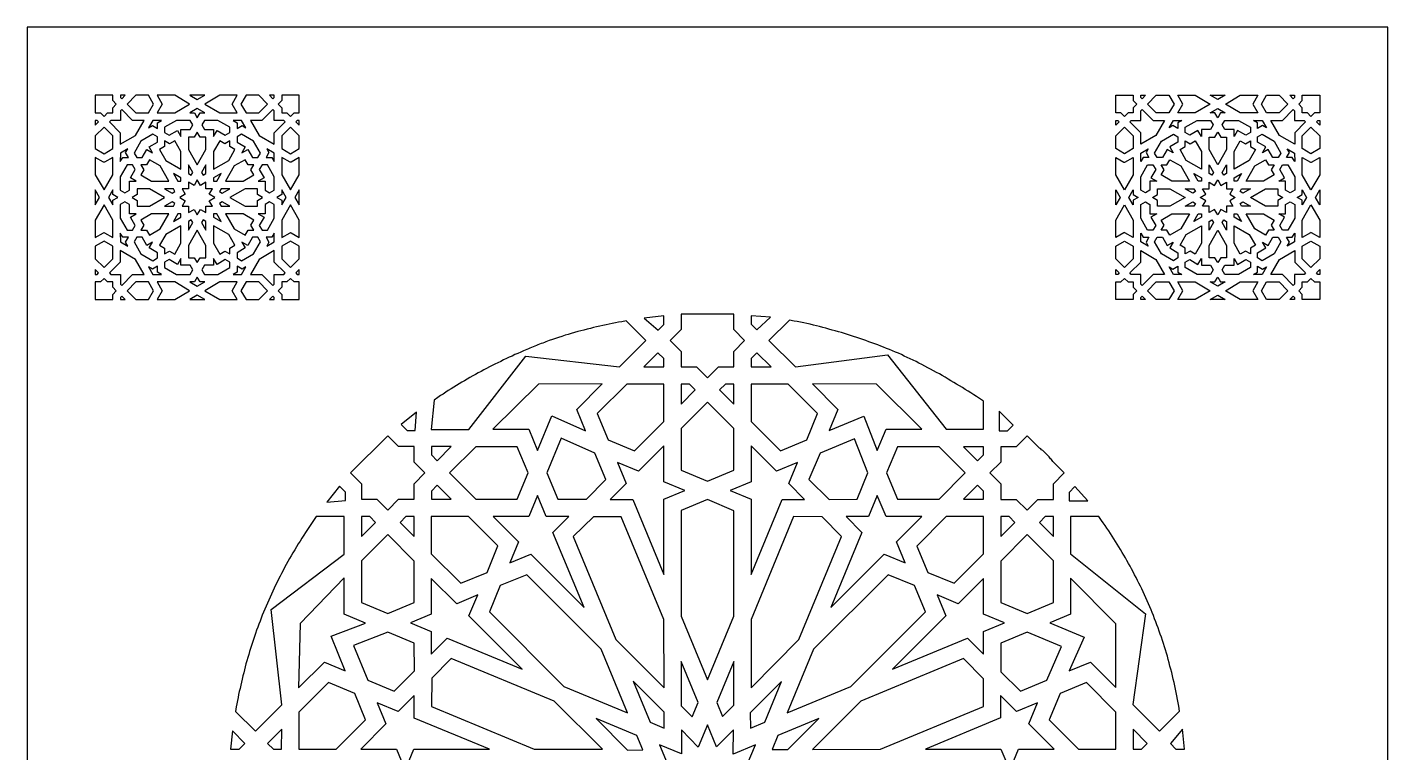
# Model space of a CAD drawing. Extents: x -500 to 500, y -1000 to 1000.
# Drawn here: x -500 to 500, y 467 to 1000 of the extents above; entities that cross this region are included whole.
import ezdxf

# ---------------------------------------------------------------- set-up
doc = ezdxf.new("R2010")
doc.units = 0
doc.layers.add('LAYER_1', color=18, linetype='CONTINUOUS')

msp = doc.modelspace()

# ---------------------------------------------------------------- linework, layer by layer
at = {"layer": 'LAYER_1'}
for points in [[(-500, -1000), (500, -1000), (500, 1000), (-500, 1000)], [(-391.6, 950), (-404.4, 950), (-400.7, 943.6), (-404.4, 937.1), (-391.6, 937.1), (-380.6, 943.5), (-380.6, 943.5), (-380.6, 943.6)], [(-369.4, 943.6), (-369.4, 943.6), (-369.4, 943.5), (-358.4, 937.1), (-345.6, 937.1), (-349.3, 943.6), (-345.6, 950), (-358.4, 950)], [(369.4, 943.6), (369.4, 943.6), (369.4, 943.5), (358.4, 937.1), (345.6, 937.1), (349.3, 943.6), (345.6, 950), (358.4, 950)], [(391.6, 950), (404.4, 950), (400.7, 943.6), (404.4, 937.1), (391.6, 937.1), (380.6, 943.5), (380.6, 943.5), (380.6, 943.6)], [(-450, 940.9), (-450, 940.8), (-450, 937.1), (-446.2, 937.1), (-443.5, 934.5), (-440.9, 937.1), (-437.1, 937.1), (-437.1, 940.9), (-434.5, 943.6), (-437.1, 946.2), (-437.1, 950), (-440.9, 950), (-446.2, 950), (-450, 950), (-450, 946.3), (-450, 946.2), (-450, 943.6)], [(-430.5, 947.5), (-428, 950), (-431.5, 950), (-431.5, 948.5)], [(-410.9, 950), (-420.2, 950), (-426.6, 943.6), (-420.2, 937.1), (-410.9, 937.1), (-407.1, 943.6)], [(-379.1, 950), (-380.5, 950), (-375, 946.8), (-369.5, 950), (-370.9, 950)], [(-369.5, 937.1), (-375, 940.3), (-380.5, 937.1), (-377.1, 937.1), (-375, 933.5), (-372.9, 937.1)], [(-323.4, 943.6), (-329.8, 950), (-339.1, 950), (-342.9, 943.6), (-339.1, 937.1), (-329.8, 937.1)], [(-318.5, 948.5), (-318.5, 950), (-322, 950), (-319.5, 947.5)], [(-309.1, 950), (-312.9, 950), (-312.9, 946.2), (-315.5, 943.6), (-312.9, 940.9), (-312.9, 937.1), (-309.1, 937.1), (-306.5, 934.5), (-303.8, 937.1), (-300, 937.1), (-300, 940.8), (-300, 940.9), (-300, 943.6), (-300, 946.2), (-300, 946.3), (-300, 950), (-303.8, 950)], [(309.1, 950), (312.9, 950), (312.9, 946.2), (315.5, 943.6), (312.9, 940.9), (312.9, 937.1), (309.1, 937.1), (306.5, 934.5), (303.8, 937.1), (300, 937.1), (300, 940.8), (300, 940.9), (300, 943.6), (300, 946.2), (300, 946.3), (300, 950), (303.8, 950)], [(318.5, 948.5), (318.5, 950), (322, 950), (319.5, 947.5)], [(323.4, 943.6), (329.8, 950), (339.1, 950), (342.9, 943.6), (339.1, 937.1), (329.8, 937.1)], [(379.1, 950), (380.5, 950), (375, 946.8), (369.5, 950), (370.9, 950)], [(369.5, 937.1), (375, 940.3), (380.5, 937.1), (377.1, 937.1), (375, 933.5), (372.9, 937.1)], [(410.9, 950), (420.2, 950), (426.6, 943.6), (420.2, 937.1), (410.9, 937.1), (407.1, 943.6)], [(430.5, 947.5), (428, 950), (431.5, 950), (431.5, 948.5)], [(450, 940.9), (450, 940.8), (450, 937.1), (446.2, 937.1), (443.5, 934.5), (440.9, 937.1), (437.1, 937.1), (437.1, 940.9), (434.5, 943.6), (437.1, 946.2), (437.1, 950), (440.9, 950), (446.2, 950), (450, 950), (450, 946.3), (450, 946.2), (450, 943.6)], [(-448.5, 931.5), (-450, 931.5), (-450, 928), (-447.5, 930.5)], [(-438.6, 931.5), (-439.6, 930.5), (-431.6, 922.5), (-431.6, 914.1), (-420.5, 920.5), (-414.1, 931.6), (-422.5, 931.6), (-430.5, 939.6), (-431.5, 938.6), (-431.5, 931.5)], [(-407.9, 927.7), (-404.2, 925.6), (-404.2, 929.8), (-401.3, 931.6), (-407.6, 931.5), (-410.8, 926.1)], [(-399, 926.5), (-399, 922.6), (-395.6, 920.6), (-389.5, 924.2), (-387, 919.8), (-387, 924.8), (-380.3, 924.8), (-378.3, 928.2), (-380.3, 931.6), (-390.2, 931.6)], [(-369.7, 931.6), (-371.7, 928.2), (-369.7, 924.8), (-363, 924.8), (-363, 919.8), (-360.5, 924.2), (-354.4, 920.6), (-351, 922.6), (-351, 926.5), (-359.8, 931.6)], [(-348.7, 931.6), (-345.8, 929.8), (-345.8, 925.6), (-342.1, 927.7), (-339.2, 926.1), (-342.4, 931.5)], [(-318.5, 931.5), (-318.5, 938.6), (-319.5, 939.6), (-327.5, 931.6), (-335.9, 931.6), (-329.5, 920.5), (-318.4, 914.1), (-318.4, 922.5), (-310.4, 930.5), (-311.4, 931.5)], [(-301.5, 931.5), (-302.5, 930.5), (-300, 928), (-300, 931.5)], [(301.5, 931.5), (302.5, 930.5), (300, 928), (300, 931.5)], [(318.5, 931.5), (318.5, 938.6), (319.5, 939.6), (327.5, 931.6), (335.9, 931.6), (329.5, 920.5), (318.4, 914.1), (318.4, 922.5), (310.4, 930.5), (311.4, 931.5)], [(348.7, 931.6), (345.8, 929.8), (345.8, 925.6), (342.1, 927.7), (339.2, 926.1), (342.4, 931.5)], [(369.7, 931.6), (371.7, 928.2), (369.7, 924.8), (363, 924.8), (363, 919.8), (360.5, 924.2), (354.4, 920.6), (351, 922.6), (351, 926.5), (359.8, 931.6)], [(399, 926.5), (399, 922.6), (395.6, 920.6), (389.5, 924.2), (387, 919.8), (387, 924.8), (380.3, 924.8), (378.3, 928.2), (380.3, 931.6), (390.2, 931.6)], [(407.9, 927.7), (404.2, 925.6), (404.2, 929.8), (401.3, 931.6), (407.6, 931.5), (410.8, 926.1)], [(438.6, 931.5), (439.6, 930.5), (431.6, 922.5), (431.6, 914.1), (420.5, 920.5), (414.1, 931.6), (422.5, 931.6), (430.5, 939.6), (431.5, 938.6), (431.5, 931.5)], [(448.5, 931.5), (450, 931.5), (450, 928), (447.5, 930.5)], [(-450, 920.2), (-450, 910.9), (-443.5, 907.1), (-437.1, 910.9), (-437.1, 920.2), (-443.5, 926.6)], [(-421.5, 907.6), (-419.5, 904.2), (-415.6, 904.2), (-412.1, 910.3), (-407.8, 907.8), (-410.3, 912.1), (-404.2, 915.6), (-404.2, 919.5), (-407.6, 921.5), (-416.4, 916.4)], [(-377.2, 919.3), (-381.4, 919.3), (-381.4, 910.2), (-375, 899), (-368.6, 910.2), (-368.6, 919.3), (-372.8, 919.3), (-375, 922.9)], [(-328.5, 907.6), (-333.6, 916.4), (-342.4, 921.5), (-345.8, 919.5), (-345.8, 915.6), (-339.7, 912.1), (-342.2, 907.8), (-337.9, 910.3), (-334.4, 904.2), (-330.5, 904.2)], [(-306.5, 907.1), (-300, 910.9), (-300, 920.2), (-306.5, 926.6), (-312.9, 920.2), (-312.9, 910.9)], [(306.5, 907.1), (300, 910.9), (300, 920.2), (306.5, 926.6), (312.9, 920.2), (312.9, 910.9)], [(328.5, 907.6), (333.6, 916.4), (342.4, 921.5), (345.8, 919.5), (345.8, 915.6), (339.7, 912.1), (342.2, 907.8), (337.9, 910.3), (334.4, 904.2), (330.5, 904.2)], [(377.2, 919.3), (381.4, 919.3), (381.4, 910.2), (375, 899), (368.6, 910.2), (368.6, 919.3), (372.8, 919.3), (375, 922.9)], [(421.5, 907.6), (419.5, 904.2), (415.6, 904.2), (412.1, 910.3), (407.8, 907.8), (410.3, 912.1), (404.2, 915.6), (404.2, 919.5), (407.6, 921.5), (416.4, 916.4)], [(450, 920.2), (450, 910.9), (443.5, 907.1), (437.1, 910.9), (437.1, 920.2), (443.5, 926.6)], [(-431.5, 907.6), (-431.6, 901.3), (-429.8, 904.2), (-425.6, 904.2), (-427.7, 907.9), (-426.1, 910.8)], [(-387, 908.7), (-391.6, 916.6), (-395.3, 914.4), (-399, 916.5), (-399, 912.3), (-402.7, 910.1), (-398.2, 902.2), (-387, 895.8)], [(-363, 895.8), (-351.8, 902.2), (-347.3, 910.1), (-351, 912.3), (-351, 916.5), (-354.7, 914.4), (-358.4, 916.6), (-363, 908.7)], [(-320.2, 904.2), (-318.4, 901.3), (-318.5, 907.6), (-323.9, 910.8), (-322.3, 907.9), (-324.4, 904.2)], [(320.2, 904.2), (318.4, 901.3), (318.5, 907.6), (323.9, 910.8), (322.3, 907.9), (324.4, 904.2)], [(363, 895.8), (351.8, 902.2), (347.3, 910.1), (351, 912.3), (351, 916.5), (354.7, 914.4), (358.4, 916.6), (363, 908.7)], [(387, 908.7), (391.6, 916.6), (395.3, 914.4), (399, 916.5), (399, 912.3), (402.7, 910.1), (398.2, 902.2), (387, 895.8)], [(431.5, 907.6), (431.6, 901.3), (429.8, 904.2), (425.6, 904.2), (427.7, 907.9), (426.1, 910.8)], [(-437.1, 891.6), (-437.1, 904.4), (-443.2, 900.9), (-443.5, 900.8), (-443.9, 900.9), (-450, 904.4), (-450, 891.6), (-443.5, 880.5)], [(-410.1, 902.7), (-412.3, 899), (-416.5, 899), (-414.4, 895.3), (-416.6, 891.6), (-408.7, 887), (-395.8, 887), (-402.2, 898.2)], [(-347.8, 898.2), (-354.2, 887), (-341.3, 887), (-333.4, 891.6), (-335.6, 895.3), (-333.5, 899), (-337.7, 899), (-339.9, 902.7)], [(-300, 904.4), (-306.1, 900.9), (-306.5, 900.8), (-306.8, 900.9), (-312.9, 904.4), (-312.9, 891.6), (-306.5, 880.5), (-300, 891.6)], [(300, 904.4), (306.1, 900.9), (306.5, 900.8), (306.8, 900.9), (312.9, 904.4), (312.9, 891.6), (306.5, 880.5), (300, 891.6)], [(347.8, 898.2), (354.2, 887), (341.3, 887), (333.4, 891.6), (335.6, 895.3), (333.5, 899), (337.7, 899), (339.9, 902.7)], [(410.1, 902.7), (412.3, 899), (416.5, 899), (414.4, 895.3), (416.6, 891.6), (408.7, 887), (395.8, 887), (402.2, 898.2)], [(437.1, 891.6), (437.1, 904.4), (443.2, 900.9), (443.5, 900.8), (443.9, 900.9), (450, 904.4), (450, 891.6), (443.5, 880.5)], [(-424.8, 887), (-419.8, 887), (-424.2, 889.5), (-420.6, 895.6), (-422.6, 899), (-426.5, 899), (-431.6, 890.2), (-431.6, 880.3), (-428.2, 878.3), (-424.8, 880.3)], [(-387, 887), (-387, 889.4), (-392.6, 892.6), (-389.4, 887)], [(-379.4, 891.4), (-378.2, 893.4), (-381.4, 899), (-381.4, 892.6)], [(-370.6, 891.4), (-368.6, 892.6), (-368.6, 899), (-371.8, 893.4)], [(-363, 887), (-360.6, 887), (-357.4, 892.6), (-363, 889.4)], [(-323.5, 899), (-327.4, 899), (-329.4, 895.6), (-325.8, 889.5), (-330.2, 887), (-325.2, 887), (-325.2, 880.3), (-321.8, 878.3), (-318.4, 880.3), (-318.4, 890.2)], [(323.5, 899), (327.4, 899), (329.4, 895.6), (325.8, 889.5), (330.2, 887), (325.2, 887), (325.2, 880.3), (321.8, 878.3), (318.4, 880.3), (318.4, 890.2)], [(363, 887), (360.6, 887), (357.4, 892.6), (363, 889.4)], [(370.6, 891.4), (368.6, 892.6), (368.6, 899), (371.8, 893.4)], [(379.4, 891.4), (378.2, 893.4), (381.4, 899), (381.4, 892.6)], [(387, 887), (387, 889.4), (392.6, 892.6), (389.4, 887)], [(424.8, 887), (419.8, 887), (424.2, 889.5), (420.6, 895.6), (422.6, 899), (426.5, 899), (431.6, 890.2), (431.6, 880.3), (428.2, 878.3), (424.8, 880.3)], [(-450, 880.5), (-450, 877.2), (-450, 877.1), (-450, 875), (-450, 872.9), (-450, 872.8), (-450, 869.5), (-446.8, 875)], [(-437.1, 877.1), (-437.1, 880.5), (-440.3, 875), (-437.1, 869.5), (-437.1, 872.9), (-433.5, 875)], [(-410.2, 868.6), (-399, 875), (-410.2, 881.4), (-419.3, 881.4), (-419.3, 877.2), (-422.9, 875), (-419.3, 872.8), (-419.3, 868.6)], [(-399, 881.4), (-393.4, 878.2), (-391.4, 879.4), (-392.6, 881.4)], [(-368.6, 881.4), (-368.6, 886.2), (-372.6, 883.8), (-375, 887.9), (-377.4, 883.8), (-381.4, 886.2), (-381.4, 881.4), (-386.2, 881.4), (-383.8, 877.4), (-387.9, 875), (-383.8, 872.6), (-386.2, 868.6), (-381.4, 868.6), (-381.4, 863.8), (-377.4, 866.2), (-375, 862.1), (-372.6, 866.2), (-368.6, 863.8), (-368.6, 868.6), (-363.8, 868.6), (-366.2, 872.6), (-362.1, 875), (-366.2, 877.4), (-363.8, 881.4)], [(-358.6, 879.4), (-356.6, 878.2), (-351, 881.4), (-357.4, 881.4)], [(-339.8, 881.4), (-351, 875), (-339.8, 868.6), (-330.7, 868.6), (-330.7, 872.8), (-327.1, 875), (-330.7, 877.2), (-330.7, 881.4)], [(-312.9, 880.5), (-312.9, 877.1), (-316.5, 875), (-312.9, 872.9), (-312.9, 869.5), (-309.7, 875)], [(-300, 869.5), (-300, 872.8), (-300, 872.9), (-300, 875), (-300, 877.1), (-300, 877.2), (-300, 880.5), (-303.2, 875)], [(300, 869.5), (300, 872.8), (300, 872.9), (300, 875), (300, 877.1), (300, 877.2), (300, 880.5), (303.2, 875)], [(312.9, 880.5), (312.9, 877.1), (316.5, 875), (312.9, 872.9), (312.9, 869.5), (309.7, 875)], [(339.8, 881.4), (351, 875), (339.8, 868.6), (330.7, 868.6), (330.7, 872.8), (327.1, 875), (330.7, 877.2), (330.7, 881.4)], [(358.6, 879.4), (356.6, 878.2), (351, 881.4), (357.4, 881.4)], [(368.6, 881.4), (368.6, 886.2), (372.6, 883.8), (375, 887.9), (377.4, 883.8), (381.4, 886.2), (381.4, 881.4), (386.2, 881.4), (383.8, 877.4), (387.9, 875), (383.8, 872.6), (386.2, 868.6), (381.4, 868.6), (381.4, 863.8), (377.4, 866.2), (375, 862.1), (372.6, 866.2), (368.6, 863.8), (368.6, 868.6), (363.8, 868.6), (366.2, 872.6), (362.1, 875), (366.2, 877.4), (363.8, 881.4)], [(399, 881.4), (393.4, 878.2), (391.4, 879.4), (392.6, 881.4)], [(410.2, 868.6), (399, 875), (410.2, 881.4), (419.3, 881.4), (419.3, 877.2), (422.9, 875), (419.3, 872.8), (419.3, 868.6)], [(437.1, 877.1), (437.1, 880.5), (440.3, 875), (437.1, 869.5), (437.1, 872.9), (433.5, 875)], [(450, 880.5), (450, 877.2), (450, 877.1), (450, 875), (450, 872.9), (450, 872.8), (450, 869.5), (446.8, 875)], [(-422.6, 851), (-420.6, 854.4), (-424.2, 860.5), (-419.8, 863), (-424.8, 863), (-424.8, 869.7), (-428.2, 871.7), (-431.6, 869.7), (-431.6, 859.8), (-426.5, 851)], [(-392.6, 868.6), (-391.4, 870.6), (-393.4, 871.8), (-399, 868.6)], [(-356.6, 871.8), (-358.6, 870.6), (-357.4, 868.6), (-351, 868.6)], [(-329.4, 854.4), (-327.4, 851), (-323.5, 851), (-318.4, 859.8), (-318.4, 869.7), (-321.8, 871.7), (-325.2, 869.7), (-325.2, 863), (-330.2, 863), (-325.8, 860.5)], [(329.4, 854.4), (327.4, 851), (323.5, 851), (318.4, 859.8), (318.4, 869.7), (321.8, 871.7), (325.2, 869.7), (325.2, 863), (330.2, 863), (325.8, 860.5)], [(356.6, 871.8), (358.6, 870.6), (357.4, 868.6), (351, 868.6)], [(392.6, 868.6), (391.4, 870.6), (393.4, 871.8), (399, 868.6)], [(422.6, 851), (420.6, 854.4), (424.2, 860.5), (419.8, 863), (424.8, 863), (424.8, 869.7), (428.2, 871.7), (431.6, 869.7), (431.6, 859.8), (426.5, 851)], [(-443.5, 869.5), (-450, 858.4), (-450, 845.6), (-443.9, 849.1), (-443.5, 849.2), (-443.2, 849.1), (-437.1, 845.6), (-437.1, 858.4)], [(-402.2, 851.8), (-395.8, 863), (-408.7, 863), (-416.6, 858.4), (-414.4, 854.7), (-416.5, 851), (-412.3, 851), (-410.1, 847.3)], [(-392.6, 857.4), (-387, 860.6), (-387, 863), (-389.4, 863)], [(-363, 863), (-363, 860.6), (-357.4, 857.4), (-360.6, 863)], [(-333.4, 858.4), (-341.3, 863), (-354.2, 863), (-347.8, 851.8), (-339.9, 847.3), (-337.7, 851), (-333.5, 851), (-335.6, 854.7)], [(-306.1, 849.1), (-300, 845.6), (-300, 858.4), (-306.5, 869.5), (-312.9, 858.4), (-312.9, 845.6), (-306.8, 849.1), (-306.5, 849.2)], [(306.1, 849.1), (300, 845.6), (300, 858.4), (306.5, 869.5), (312.9, 858.4), (312.9, 845.6), (306.8, 849.1), (306.5, 849.2)], [(333.4, 858.4), (341.3, 863), (354.2, 863), (347.8, 851.8), (339.9, 847.3), (337.7, 851), (333.5, 851), (335.6, 854.7)], [(363, 863), (363, 860.6), (357.4, 857.4), (360.6, 863)], [(392.6, 857.4), (387, 860.6), (387, 863), (389.4, 863)], [(402.2, 851.8), (395.8, 863), (408.7, 863), (416.6, 858.4), (414.4, 854.7), (416.5, 851), (412.3, 851), (410.1, 847.3)], [(443.5, 869.5), (450, 858.4), (450, 845.6), (443.9, 849.1), (443.5, 849.2), (443.2, 849.1), (437.1, 845.6), (437.1, 858.4)], [(-402.7, 839.9), (-399, 837.7), (-399, 833.5), (-395.3, 835.6), (-391.6, 833.4), (-387, 841.3), (-387, 854.2), (-398.2, 847.8)], [(-378.2, 856.6), (-379.4, 858.6), (-381.4, 857.4), (-381.4, 851)], [(-372.8, 830.7), (-368.6, 830.7), (-368.6, 839.8), (-375, 851), (-381.4, 839.8), (-381.4, 830.7), (-377.2, 830.7), (-375, 827.1)], [(-370.6, 858.6), (-371.8, 856.6), (-368.6, 851), (-368.6, 857.4)], [(-363, 854.2), (-363, 841.3), (-358.4, 833.4), (-354.7, 835.6), (-351, 833.5), (-351, 837.7), (-347.3, 839.9), (-351.8, 847.8)], [(363, 854.2), (363, 841.3), (358.4, 833.4), (354.7, 835.6), (351, 833.5), (351, 837.7), (347.3, 839.9), (351.8, 847.8)], [(370.6, 858.6), (371.8, 856.6), (368.6, 851), (368.6, 857.4)], [(372.8, 830.7), (368.6, 830.7), (368.6, 839.8), (375, 851), (381.4, 839.8), (381.4, 830.7), (377.2, 830.7), (375, 827.1)], [(378.2, 856.6), (379.4, 858.6), (381.4, 857.4), (381.4, 851)], [(402.7, 839.9), (399, 837.7), (399, 833.5), (395.3, 835.6), (391.6, 833.4), (387, 841.3), (387, 854.2), (398.2, 847.8)], [(-437.1, 829.8), (-437.1, 839.1), (-443.5, 842.9), (-450, 839.1), (-450, 829.8), (-443.5, 823.4)], [(-429.8, 845.8), (-431.6, 848.7), (-431.5, 842.4), (-426.1, 839.2), (-427.7, 842.1), (-425.6, 845.8)], [(-415.6, 845.8), (-419.5, 845.8), (-421.5, 842.4), (-416.4, 833.6), (-407.6, 828.5), (-404.2, 830.5), (-404.2, 834.4), (-410.3, 837.9), (-407.8, 842.2), (-412.1, 839.7)], [(-328.5, 842.4), (-330.5, 845.8), (-334.4, 845.8), (-337.9, 839.7), (-342.2, 842.2), (-339.7, 837.9), (-345.8, 834.4), (-345.8, 830.5), (-342.4, 828.5), (-333.6, 833.6)], [(-318.5, 842.4), (-318.4, 848.7), (-320.2, 845.8), (-324.4, 845.8), (-322.3, 842.1), (-323.9, 839.2)], [(-312.9, 829.8), (-306.5, 823.4), (-300, 829.8), (-300, 839.1), (-306.5, 842.9), (-312.9, 839.1)], [(312.9, 829.8), (306.5, 823.4), (300, 829.8), (300, 839.1), (306.5, 842.9), (312.9, 839.1)], [(318.5, 842.4), (318.4, 848.7), (320.2, 845.8), (324.4, 845.8), (322.3, 842.1), (323.9, 839.2)], [(328.5, 842.4), (330.5, 845.8), (334.4, 845.8), (337.9, 839.7), (342.2, 842.2), (339.7, 837.9), (345.8, 834.4), (345.8, 830.5), (342.4, 828.5), (333.6, 833.6)], [(415.6, 845.8), (419.5, 845.8), (421.5, 842.4), (416.4, 833.6), (407.6, 828.5), (404.2, 830.5), (404.2, 834.4), (410.3, 837.9), (407.8, 842.2), (412.1, 839.7)], [(429.8, 845.8), (431.6, 848.7), (431.5, 842.4), (426.1, 839.2), (427.7, 842.1), (425.6, 845.8)], [(437.1, 829.8), (437.1, 839.1), (443.5, 842.9), (450, 839.1), (450, 829.8), (443.5, 823.4)], [(-431.5, 811.4), (-430.5, 810.4), (-422.5, 818.4), (-414.1, 818.4), (-420.5, 829.5), (-431.6, 835.9), (-431.6, 827.5), (-439.6, 819.5), (-438.6, 818.5), (-431.5, 818.5)], [(-389.5, 825.8), (-395.6, 829.4), (-399, 827.4), (-399, 823.5), (-390.2, 818.4), (-380.3, 818.4), (-378.3, 821.8), (-380.3, 825.2), (-387, 825.2), (-387, 830.2)], [(-363, 825.2), (-369.7, 825.2), (-371.7, 821.8), (-369.7, 818.4), (-359.8, 818.4), (-351, 823.5), (-351, 827.4), (-354.4, 829.4), (-360.5, 825.8), (-363, 830.2)], [(-327.5, 818.4), (-319.5, 810.4), (-318.5, 811.4), (-318.5, 818.5), (-311.4, 818.5), (-310.4, 819.5), (-318.4, 827.5), (-318.4, 835.9), (-329.5, 829.5), (-335.9, 818.4)], [(327.5, 818.4), (319.5, 810.4), (318.5, 811.4), (318.5, 818.5), (311.4, 818.5), (310.4, 819.5), (318.4, 827.5), (318.4, 835.9), (329.5, 829.5), (335.9, 818.4)], [(363, 825.2), (369.7, 825.2), (371.7, 821.8), (369.7, 818.4), (359.8, 818.4), (351, 823.5), (351, 827.4), (354.4, 829.4), (360.5, 825.8), (363, 830.2)], [(389.5, 825.8), (395.6, 829.4), (399, 827.4), (399, 823.5), (390.2, 818.4), (380.3, 818.4), (378.3, 821.8), (380.3, 825.2), (387, 825.2), (387, 830.2)], [(431.5, 811.4), (430.5, 810.4), (422.5, 818.4), (414.1, 818.4), (420.5, 829.5), (431.6, 835.9), (431.6, 827.5), (439.6, 819.5), (438.6, 818.5), (431.5, 818.5)], [(-448.5, 818.5), (-447.5, 819.5), (-450, 822), (-450, 818.5)], [(-407.9, 822.3), (-410.8, 823.9), (-407.6, 818.5), (-401.3, 818.4), (-404.2, 820.2), (-404.2, 824.4)], [(-339.2, 823.9), (-342.1, 822.3), (-345.8, 824.4), (-345.8, 820.2), (-348.7, 818.4), (-342.4, 818.5)], [(-302.5, 819.5), (-301.5, 818.5), (-300, 818.5), (-300, 822)], [(302.5, 819.5), (301.5, 818.5), (300, 818.5), (300, 822)], [(339.2, 823.9), (342.1, 822.3), (345.8, 824.4), (345.8, 820.2), (348.7, 818.4), (342.4, 818.5)], [(407.9, 822.3), (410.8, 823.9), (407.6, 818.5), (401.3, 818.4), (404.2, 820.2), (404.2, 824.4)], [(448.5, 818.5), (447.5, 819.5), (450, 822), (450, 818.5)], [(-450, 803.8), (-450, 803.7), (-450, 800), (-446.2, 800), (-440.9, 800), (-437.1, 800), (-437.1, 803.8), (-434.5, 806.4), (-437.1, 809.1), (-437.1, 812.9), (-440.9, 812.9), (-443.5, 815.5), (-446.2, 812.9), (-450, 812.9), (-450, 809.2), (-450, 809.1), (-450, 806.4)], [(-420.2, 812.9), (-426.6, 806.4), (-420.2, 800), (-410.9, 800), (-407.1, 806.4), (-410.9, 812.9)], [(-380.6, 806.4), (-380.6, 806.5), (-391.6, 812.9), (-404.4, 812.9), (-400.7, 806.4), (-404.4, 800), (-391.6, 800), (-380.6, 806.4)], [(-377.1, 812.9), (-380.5, 812.9), (-375, 809.7), (-369.5, 812.9), (-372.9, 812.9), (-375, 816.5)], [(-345.6, 800), (-349.3, 806.4), (-345.6, 812.9), (-358.4, 812.9), (-369.4, 806.5), (-369.4, 806.5), (-369.4, 806.4), (-358.4, 800)], [(-339.1, 800), (-329.8, 800), (-323.4, 806.4), (-329.8, 812.9), (-339.1, 812.9), (-342.9, 806.4)], [(-306.5, 815.5), (-309.1, 812.9), (-312.9, 812.9), (-312.9, 809.1), (-315.5, 806.4), (-312.9, 803.8), (-312.9, 800), (-309.1, 800), (-303.8, 800), (-300, 800), (-300, 803.7), (-300, 803.8), (-300, 806.4), (-300, 809.1), (-300, 809.2), (-300, 812.9), (-303.8, 812.9)], [(306.5, 815.5), (309.1, 812.9), (312.9, 812.9), (312.9, 809.1), (315.5, 806.4), (312.9, 803.8), (312.9, 800), (309.1, 800), (303.8, 800), (300, 800), (300, 803.7), (300, 803.8), (300, 806.4), (300, 809.1), (300, 809.2), (300, 812.9), (303.8, 812.9)], [(339.1, 800), (329.8, 800), (323.4, 806.4), (329.8, 812.9), (339.1, 812.9), (342.9, 806.4)], [(345.6, 800), (349.3, 806.4), (345.6, 812.9), (358.4, 812.9), (369.4, 806.5), (369.4, 806.5), (369.4, 806.4), (358.4, 800)], [(377.1, 812.9), (380.5, 812.9), (375, 809.7), (369.5, 812.9), (372.9, 812.9), (375, 816.5)], [(380.6, 806.4), (380.6, 806.5), (391.6, 812.9), (404.4, 812.9), (400.7, 806.4), (404.4, 800), (391.6, 800), (380.6, 806.4)], [(420.2, 812.9), (426.6, 806.4), (420.2, 800), (410.9, 800), (407.1, 806.4), (410.9, 812.9)], [(450, 803.8), (450, 803.7), (450, 800), (446.2, 800), (440.9, 800), (437.1, 800), (437.1, 803.8), (434.5, 806.4), (437.1, 809.1), (437.1, 812.9), (440.9, 812.9), (443.5, 815.5), (446.2, 812.9), (450, 812.9), (450, 809.2), (450, 809.1), (450, 806.4)], [(-431.5, 801.5), (-431.5, 800), (-428, 800), (-430.5, 802.5)], [(-380.5, 800), (-379.1, 800), (-370.9, 800), (-369.5, 800), (-375, 803.2)], [(-318.5, 800), (-318.5, 801.5), (-319.5, 802.5), (-322, 800)], [(318.5, 800), (318.5, 801.5), (319.5, 802.5), (322, 800)], [(380.5, 800), (379.1, 800), (370.9, 800), (369.5, 800), (375, 803.2)], [(431.5, 801.5), (431.5, 800), (428, 800), (430.5, 802.5)], [(-45.4, 769.9), (-59.7, 784.3), (-63, 783.7), (-65.3, 783.3), (-67.6, 782.8), (-70, 782.4), (-72.3, 781.9), (-74.6, 781.4), (-76.9, 780.9), (-79.2, 780.4), (-81.5, 779.9), (-83.8, 779.4), (-86.1, 778.8), (-88.4, 778.2), (-90.8, 777.6), (-93.1, 777), (-95.4, 776.4), (-97.7, 775.7), (-100.1, 775.1), (-102.4, 774.4), (-104.7, 773.7), (-107, 772.9), (-109.4, 772.2), (-111.7, 771.4), (-114, 770.6), (-116.4, 769.8), (-117.6, 769.3), (-118.7, 768.9), (-119.9, 768.5), (-121.1, 768), (-122.2, 767.6), (-123.4, 767.1), (-124.6, 766.7), (-125.8, 766.2), (-126.9, 765.7), (-128.1, 765.3), (-129.3, 764.8), (-130.5, 764.3), (-131.6, 763.8), (-132.8, 763.3), (-134, 762.8), (-135.2, 762.3), (-137.3, 761.4), (-139.4, 760.4), (-141.5, 759.5), (-143.6, 758.5), (-145.7, 757.6), (-147.8, 756.6), (-149.9, 755.6), (-152, 754.6), (-154.1, 753.6), (-156.2, 752.5), (-158.2, 751.5), (-160.3, 750.5), (-162.4, 749.4), (-164.4, 748.3), (-166.4, 747.2), (-168.5, 746.1), (-170.5, 745), (-172.5, 743.9), (-174.6, 742.7), (-176.6, 741.6), (-178.6, 740.4), (-180.6, 739.2), (-182.6, 738), (-184.5, 736.8), (-186.5, 735.6), (-188.5, 734.4), (-190.5, 733.2), (-192.4, 731.9), (-194.4, 730.6), (-196.3, 729.4), (-198.3, 728.1), (-201, 726.2), (-203.2, 704.6), (-175.5, 704.6), (-133.5, 758.3), (-64.8, 750.5)], [(-32.1, 781.7), (-32.1, 788), (-46.5, 786.4), (-36.3, 777.5)], [(19.3, 778), (19.3, 789.3), (7.2, 789.3), (-7.2, 789.3), (-19.4, 789.3), (-19.4, 777.9), (-27.4, 769.9), (-19.4, 761.9), (-19.4, 750.6), (-8.1, 750.6), (0, 742.6), (8, 750.6), (19.3, 750.6), (19.3, 761.9), (27.3, 770)], [(46.4, 787), (32, 788.1), (32, 781.9), (36.2, 777.7)], [(202.8, 725.4), (199.9, 727.3), (197.8, 728.7), (195.7, 730), (193.6, 731.4), (191.5, 732.7), (189.5, 734), (187.4, 735.3), (185.3, 736.6), (183.1, 737.9), (181, 739.1), (178.9, 740.4), (176.8, 741.6), (174.7, 742.9), (172.5, 744.1), (170.4, 745.3), (168.3, 746.5), (166.1, 747.6), (164, 748.8), (161.9, 749.9), (159.7, 751.1), (157.6, 752.2), (155.4, 753.3), (153.3, 754.4), (151.1, 755.4), (148.9, 756.5), (146.8, 757.5), (144.6, 758.5), (142.5, 759.5), (140.3, 760.5), (138.1, 761.4), (136, 762.4), (133.8, 763.3), (131.6, 764.1), (129.4, 765), (127.3, 765.8), (125.1, 766.6), (122.9, 767.4), (120.7, 768.2), (118.5, 769), (116.3, 769.8), (114.1, 770.6), (111.9, 771.3), (109.7, 772.1), (107.4, 772.8), (105.2, 773.6), (102.9, 774.3), (100.7, 775), (98.4, 775.7), (96.2, 776.3), (93.9, 777), (91.6, 777.6), (89.3, 778.3), (87, 778.9), (84.7, 779.5), (82.4, 780.1), (80.1, 780.7), (77.8, 781.2), (75.4, 781.8), (73.1, 782.3), (70.7, 782.8), (68.4, 783.3), (66, 783.8), (63.6, 784.2), (60.2, 784.9), (45.2, 769.9), (64.6, 750.5), (132.2, 759.3), (175.3, 704.7), (202.8, 704.7)], [(-32.1, 750.6), (-32.1, 756.7), (-36.4, 760.9), (-46.8, 750.6)], [(46.7, 750.6), (36.3, 760.9), (32, 756.7), (32, 750.6)], [(-77.4, 738), (-124.2, 737.9), (-157.7, 704.7), (-131.3, 704.7), (-124.9, 689.2), (-114.4, 714.6), (-89.6, 703.6), (-96, 719.3)], [(-32.1, 737.9), (-59.4, 737.9), (-81.1, 716.2), (-73.1, 696.9), (-53.7, 688.9), (-32.1, 710.5)], [(-9, 733.6), (-13.3, 737.9), (-19.4, 737.9), (-19.4, 723.2)], [(19.3, 737.9), (13.2, 737.9), (8.9, 733.6), (19.3, 723.2)], [(80.9, 716.2), (59.3, 737.9), (32, 737.9), (32, 710.5), (53.6, 688.9), (72.9, 696.9)], [(157.6, 704.7), (124.1, 737.9), (77.2, 738), (95.9, 719.3), (89.5, 703.8), (114.9, 714.3), (124.7, 689), (131.2, 704.7)], [(-0.1, 724.6), (-19.4, 705.3), (-19.4, 674.7), (-0.1, 666.7), (19.3, 674.7), (19.3, 705.3)], [(-213.8, 717.3), (-225.2, 708.1), (-220.8, 703.7), (-214.8, 703.7)], [(224.7, 707.8), (214.4, 718.1), (214.4, 703.5), (220.5, 703.5)], [(262.2, 672.6), (253.8, 681.1), (253.3, 681.7), (252.8, 682.4), (252.2, 683.1), (251.6, 683.8), (251, 684.5), (250.4, 685.1), (249.8, 685.8), (249.1, 686.5), (248.5, 687.1), (247.8, 687.8), (247.1, 688.4), (246.4, 689.1), (245.6, 689.7), (244.9, 690.3), (244.1, 690.9), (243.4, 691.5), (234.9, 700), (226.9, 691.9), (215.5, 691.9), (215.5, 680.6), (207.5, 672.6), (215.5, 664.6), (215.5, 653.2), (226.9, 653.2), (234.9, 645.3), (242.9, 653.2), (254.2, 653.2), (254.2, 664.6)], [(-235, 700), (-262.3, 672.6), (-254.3, 664.6), (-254.3, 653.3), (-243, 653.3), (-235, 645.3), (-227, 653.3), (-215.6, 653.3), (-215.6, 664.6), (-207.7, 672.7), (-215.6, 680.6), (-215.6, 692), (-227, 692)], [(-188.3, 692), (-202.9, 692), (-202.9, 685.9), (-198.6, 681.6)], [(-139.8, 691.9), (-170.3, 691.9), (-189.7, 672.6), (-170.3, 653.3), (-139.8, 653.3), (-131.8, 672.6)], [(-74.8, 667.9), (-82.8, 687.2), (-107.5, 698.1), (-118, 672.6), (-110, 653.3), (-89, 653.3)], [(-16.7, 659.8), (-32.1, 666.2), (-32.1, 692.6), (-50.7, 673.9), (-66.2, 680.3), (-59.8, 664.9), (-71.5, 653.2), (-55, 653.2), (-32.1, 598.1), (-32.1, 653.4)], [(66.1, 680.3), (50.6, 673.9), (32, 692.6), (32, 666.2), (16.6, 659.8), (32, 653.4), (32, 598), (54.8, 653.2), (71.3, 653.2), (59.7, 664.9)], [(109.9, 653.3), (117.9, 672.6), (108.1, 697.8), (82.7, 687.2), (74.6, 667.9), (89.5, 653)], [(189.5, 672.6), (170.2, 691.9), (139.6, 691.9), (131.6, 672.6), (139.7, 653.3), (170.2, 653.3)], [(198.5, 681.6), (202.8, 685.9), (202.8, 691.9), (188.2, 691.9)], [(-270.5, 662.8), (-279.9, 651.2), (-266.1, 652.5), (-266.1, 658.4)], [(-198.6, 663.6), (-202.9, 659.3), (-202.9, 653.3), (-188.3, 653.3)], [(202.8, 653.3), (202.8, 659.3), (198.5, 663.6), (188.2, 653.3)], [(279.5, 652.1), (270.1, 662.6), (265.8, 658.2), (265.8, 652.1)], [(-124.9, 656), (-131.3, 640.6), (-157.6, 640.6), (-139, 622), (-145.4, 606.5), (-129.9, 612.9), (-90.7, 573.7), (-113.7, 628.9), (-102, 640.6), (-118.5, 640.6)], [(19.3, 644.9), (-0.1, 653), (-19.4, 645), (-19.4, 567.4), (0, 520.7), (19.3, 567.4)], [(145.3, 606.5), (138.9, 622), (157.5, 640.6), (131.2, 640.6), (124.8, 656), (118.4, 640.6), (101.8, 640.6), (113.4, 628.9), (90.7, 573.7), (129.8, 612.9)], [(-346.9, 497.5), (-332.3, 483), (-312.9, 502.4), (-320.6, 572.3), (-267, 613), (-267, 640.6), (-287.6, 640.6), (-289.6, 637.6), (-291.1, 635.5), (-292.6, 633.3), (-294, 631.2), (-295.4, 629), (-296.8, 626.9), (-298.1, 624.8), (-299.5, 622.6), (-300.8, 620.5), (-302.1, 618.3), (-303.4, 616.2), (-304.7, 614), (-305.9, 611.8), (-307.2, 609.7), (-308.4, 607.5), (-309.6, 605.4), (-310.8, 603.2), (-311.9, 601), (-313.1, 598.8), (-314.2, 596.7), (-315.3, 594.5), (-316.4, 592.3), (-317.4, 590.1), (-318.5, 587.9), (-319.5, 585.7), (-320.5, 583.5), (-321.5, 581.3), (-322.5, 579.2), (-323.5, 577), (-324.4, 574.7), (-325.4, 572.5), (-326.3, 570.3), (-327.2, 568.1), (-328, 565.9), (-328.9, 563.7), (-329.7, 561.5), (-330.6, 559.3), (-331.4, 557.1), (-332.2, 554.8), (-332.9, 552.6), (-333.7, 550.4), (-334.4, 548.1), (-335.2, 545.9), (-335.9, 543.7), (-336.6, 541.4), (-337.2, 539.2), (-337.9, 537), (-338.5, 534.7), (-339.2, 532.5), (-339.8, 530.2), (-340.4, 528), (-340.9, 525.7), (-341.5, 523.5), (-342.1, 521.2), (-342.6, 519), (-343.1, 516.7), (-343.6, 514.4), (-344.1, 512.2), (-344.6, 509.9), (-345, 507.7), (-345.5, 505.4), (-345.9, 503.1), (-346.3, 500.8)], [(-254.3, 640.6), (-254.3, 625.9), (-244, 636.3), (-248.3, 640.6)], [(-215.6, 640.6), (-221.7, 640.6), (-226, 636.3), (-215.6, 625.9)], [(-203, 640.6), (-203, 613.3), (-181.3, 591.6), (-162, 599.6), (-154, 619), (-175.6, 640.6)], [(-31.9, 514.8), (-32.1, 564.9), (-63.5, 640.5), (-83.8, 640.5), (-98.7, 626), (-67.3, 550.3)], [(32, 514.7), (67.2, 550.3), (98.5, 625.9), (84.2, 640.3), (63.3, 640.6), (32, 564.9)], [(202.8, 640.6), (175.5, 640.6), (153.9, 618.9), (161.9, 599.6), (181.2, 591.6), (202.8, 613.2)], [(225.9, 636.3), (221.6, 640.6), (215.5, 640.6), (215.5, 625.9)], [(254.2, 625.9), (254.2, 640.6), (248.2, 640.6), (243.9, 636.3)], [(332.2, 483), (346.9, 497.7), (346.3, 501.3), (345.9, 503.8), (345.4, 506.3), (345, 508.8), (344.5, 511.3), (344, 513.8), (343.4, 516.2), (342.9, 518.7), (342.3, 521.1), (341.8, 523.6), (341.2, 526), (340.6, 528.4), (339.9, 530.8), (339.3, 533.2), (338.6, 535.6), (338, 538), (337.3, 540.3), (336.6, 542.7), (335.8, 545), (335.1, 547.3), (334.3, 549.6), (333.6, 551.9), (332.8, 554.2), (332, 556.5), (331.2, 558.8), (330.3, 561), (329.5, 563.3), (328.6, 565.5), (327.8, 567.8), (326.9, 570), (326, 572.2), (325, 574.4), (324.1, 576.6), (323.2, 578.7), (322.2, 580.9), (321.2, 583.1), (320.2, 585.2), (319.2, 587.4), (318.2, 589.5), (317.1, 591.6), (316.1, 593.7), (315, 595.8), (313.9, 597.9), (312.9, 600), (311.7, 602.1), (310.6, 604.1), (309.5, 606.2), (308.3, 608.2), (307.2, 610.3), (306, 612.3), (304.8, 614.3), (303.6, 616.3), (302.4, 618.3), (301.2, 620.3), (299.9, 622.3), (298.7, 624.3), (297.4, 626.2), (296.2, 628.2), (294.9, 630.1), (293.6, 632.1), (292.2, 634), (290.9, 635.9), (289.6, 637.8), (287.6, 640.6), (266.9, 640.6), (266.9, 613.1), (322, 569.2), (312.7, 502.5)], [(-235, 627.3), (-254.3, 608), (-254.3, 577.4), (-235, 569.4), (-215.6, 577.4), (-215.6, 607.9)], [(254.2, 577.4), (254.2, 608), (234.9, 627.3), (215.5, 607.9), (215.5, 577.4), (234.9, 569.4)], [(-267, 595.5), (-299.3, 562.1), (-300.5, 514.9), (-281.6, 533.7), (-266.2, 527.3), (-276.7, 552.7), (-251.4, 562.4), (-267, 568.9)], [(-203, 595.2), (-203, 568.9), (-218.4, 562.5), (-203, 556.1), (-203, 539.5), (-191.3, 551.2), (-136.1, 528.4), (-175.3, 567.6), (-168.9, 583), (-184.3, 576.6)], [(-132.9, 597.9), (-152.3, 589.9), (-160.3, 570.6), (-105.5, 515.7), (-58.8, 496.4), (-78.1, 543.1)], [(160.2, 570.5), (152.2, 589.9), (132.8, 597.9), (78, 543.1), (58.6, 496.4), (105.3, 515.7)], [(218.3, 562.5), (202.8, 568.9), (202.8, 595.2), (184.2, 576.6), (168.8, 583), (175.2, 567.6), (135.9, 528.4), (191.1, 551.3), (202.8, 539.6), (202.8, 556.1)], [(300.2, 515), (300.1, 561.9), (266.9, 595.4), (266.9, 568.9), (251.5, 562.5), (276.9, 552), (265.9, 527.2), (281.5, 533.7)], [(-260.1, 545.8), (-249.6, 520.4), (-230.2, 512.4), (-215.4, 527.2), (-215.7, 547.6), (-235, 555.6)], [(230.1, 512.4), (249.5, 520.4), (260.3, 545.1), (234.9, 555.6), (215.5, 547.6), (215.5, 526.6)], [(-188.3, 536.3), (-202.7, 521.9), (-202.9, 501.1), (-127.3, 469.7), (-77.1, 469.7), (-112.7, 505)], [(-6.9, 504.1), (-19.4, 534.1), (-19.4, 501.5), (-11.3, 493.5)], [(19.3, 534.1), (6.8, 504.1), (11.1, 493.8), (19.3, 502)], [(77.1, 469.5), (127.2, 469.7), (202.8, 501.1), (202.8, 521.4), (188.2, 536.3), (112.6, 505)], [(-300.3, 469.7), (-272.9, 469.7), (-251.3, 491.3), (-259.3, 510.7), (-278.6, 518.7), (-300.3, 497)], [(-54.6, 519.6), (-42.2, 489.5), (-31.9, 485.2), (-31.9, 496.8)], [(42.1, 489.5), (54.5, 519.5), (31.4, 496.5), (31.5, 485.1)], [(300.1, 469.7), (300.1, 497), (278.5, 518.7), (259.2, 510.7), (251.2, 491.3), (272.8, 469.7)], [(-242.7, 503.8), (-236.3, 488.4), (-254.9, 469.7), (-228.6, 469.7), (-222.2, 454.3), (-215.8, 469.8), (-160.3, 469.7), (-215.6, 492.5), (-215.6, 509.1), (-227.3, 497.4)], [(222.1, 454.3), (228.5, 469.7), (254.8, 469.7), (236.2, 488.3), (242.6, 503.8), (227.2, 497.4), (215.4, 509.1), (215.4, 492.7), (160.3, 469.7), (215.7, 469.7)], [(-81.9, 492.2), (-58.9, 469.1), (-47.5, 469.2), (-51.9, 479.8)], [(81.8, 492.2), (51.8, 479.8), (47.5, 469.5), (59.1, 469.5)], [(-344.3, 469.7), (-340, 474), (-349.1, 483.1), (-350.5, 469.7)], [(-323.3, 474), (-319, 469.7), (-313, 469.8), (-312.9, 484.4)], [(312.8, 469.7), (318.9, 469.7), (323.2, 474), (312.8, 484.4)], [(344.3, 469.7), (350.6, 469.7), (349, 484.4), (340.2, 473.9)]]:
    msp.add_lwpolyline(points, close=True, dxfattribs=at)
msp.add_lwpolyline([(28.5, 456.8), (35.2, 472.9), (18.8, 466.1), (19.2, 483.9), (6.6, 471.4), (-0.1, 487.5), (-6.8, 471.1), (-19.1, 483.9), (-19.2, 466.2), (-35.3, 472.9), (-28.5, 456.6)], dxfattribs=at)

doc.saveas('drawing.dxf')
